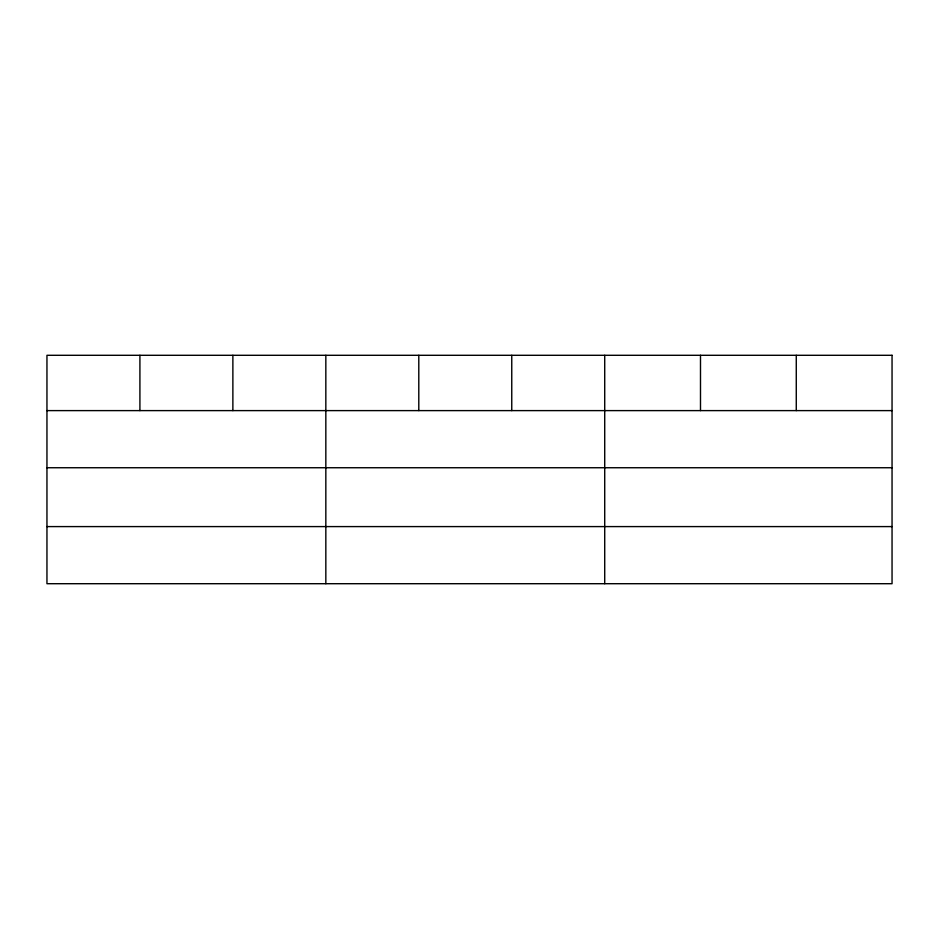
<?xml version="1.0" encoding="UTF-8"?>
<svg xmlns="http://www.w3.org/2000/svg" width="939" height="939" viewBox="0 0 939 939"><rect width="100%" height="100%" fill="white"/><g stroke="black" fill="none" stroke-linecap="round" stroke-linejoin="round"><path stroke-width="1.41" d="M46.95 410.613L892.05 410.613M46.95 467.739L892.05 467.739M46.95 526.591L892.05 526.591M796.272 355.294L796.272 410.613M700.494 355.294L700.494 410.613M604.716 355.294L604.716 583.706M511.755 355.294L511.755 410.613M418.794 355.294L418.794 410.613M325.833 355.294L325.833 583.706M232.872 355.294L232.872 410.613M139.911 355.294L139.911 410.613M892.05 355.294L46.95 355.294L46.95 583.706L892.05 583.706L892.05 355.294"/></g></svg>
